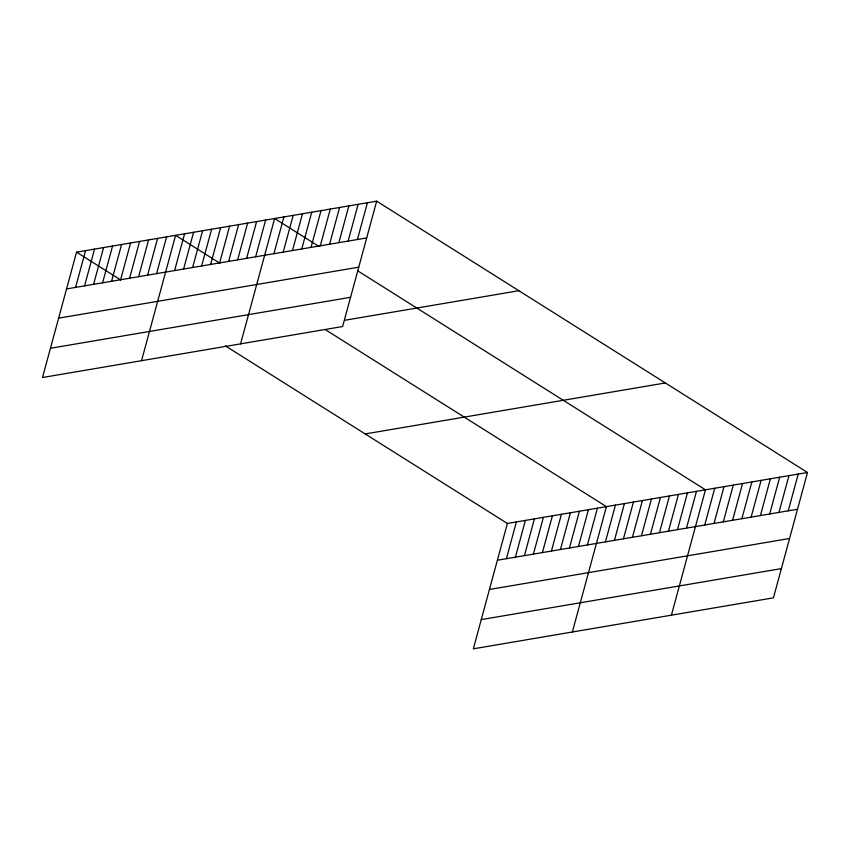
<?xml version="1.0" encoding="UTF-8"?>
<svg xmlns="http://www.w3.org/2000/svg" width="850" height="850" viewBox="0 0 850 850"><rect width="100%" height="100%" fill="white"/><g stroke="black" fill="none" stroke-linecap="round" stroke-linejoin="round"><path stroke-width="1.27" d="M376.678 201.174L76.553 252.163L42.5 377.517L342.624 326.527L376.678 201.174L807.5 472.483L773.447 597.837L473.322 648.826L507.376 523.472L807.5 472.483M75.576 287.396L85.563 250.633M84.575 285.866L94.562 249.103M93.585 284.336L103.573 247.573M102.584 282.806L112.572 246.043M111.584 281.276L121.571 244.513M120.594 279.746L130.581 242.983M129.593 278.216L139.581 241.453M138.603 276.686L148.591 239.923M147.602 275.156L157.59 238.393M156.602 273.626L166.589 236.863M141.536 360.687L175.599 235.333L219.831 263.192M174.611 270.566L184.599 233.803M183.611 269.036L193.609 232.273M192.621 267.506L202.608 230.743M201.62 265.976L211.607 229.213M210.63 264.456L220.617 227.683M219.629 262.926L229.617 226.153M228.629 261.396L238.627 224.623M237.639 259.866L247.626 223.093M246.638 258.336L256.626 221.563M255.648 256.806L265.636 220.033M240.582 343.868L274.635 218.503L318.867 246.362M273.923 253.693L283.911 216.931M283.199 252.121L293.186 215.358M292.474 250.548L302.462 213.775M301.75 248.965L311.748 212.202M311.026 247.393L321.024 210.63M320.301 245.82L330.299 209.058M329.587 244.248L339.575 207.474M338.863 242.664L348.851 205.902M348.139 241.092L358.126 204.329M357.414 239.519L367.402 202.746M506.398 558.705L516.386 521.942M515.398 557.175L525.385 520.413M524.408 555.645L534.395 518.883M533.407 554.115L543.394 517.352M542.406 552.585L552.394 515.822M551.416 551.055L561.404 514.293M560.416 549.536L570.403 512.763M569.415 548.006L579.413 511.233M578.425 546.476L588.412 509.703M587.424 544.946L597.412 508.172M572.358 632.007L606.422 506.642L325.369 329.651M605.434 541.886L615.421 505.112M614.433 540.356L624.431 503.582M623.443 538.826L633.431 502.053M632.442 537.296L642.43 500.533M641.452 535.766L651.44 499.003M650.452 534.236L660.439 497.473M659.451 532.706L669.449 495.943M668.461 531.176L678.449 494.413M677.461 529.646L687.448 492.883M686.471 528.116L696.458 491.353M671.404 615.177L705.457 489.823L357.829 270.906M704.746 525.013L714.733 488.251M714.021 523.441L724.009 486.668M723.297 521.858L733.284 485.095M732.572 520.285L742.56 483.522M741.848 518.712L751.846 481.939M751.124 517.129L761.122 480.367M760.41 515.557L770.398 478.794M769.686 513.984L779.673 477.211M778.961 512.401L788.949 475.639M788.237 510.829L798.224 474.066M66.566 288.926L366.69 237.936M58.629 318.155L358.743 267.176M50.447 348.277L350.561 297.298M344.781 320.28L518.851 290.711M365.213 433.936L665.327 382.957M497.388 560.235L797.513 509.256M489.451 589.475L789.565 538.486M481.27 619.597L781.384 568.607M76.553 252.163L120.785 280.011M225.239 345.791L507.376 523.472"/></g></svg>
